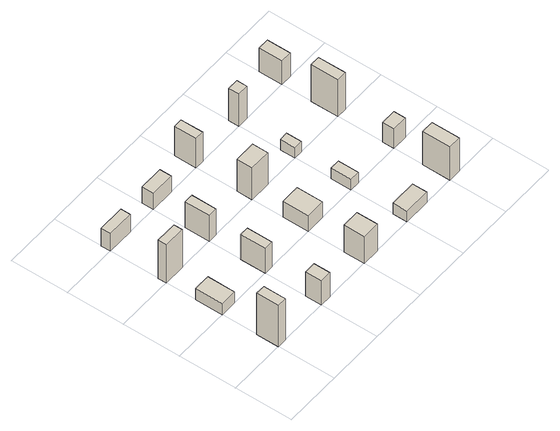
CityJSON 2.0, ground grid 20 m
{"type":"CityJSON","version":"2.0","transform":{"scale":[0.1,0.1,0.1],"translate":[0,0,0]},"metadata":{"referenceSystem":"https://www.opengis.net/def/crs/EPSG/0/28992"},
"CityObjects":{
"building1":{"type":"Building","attributes":{"roofType":"Flat","yearOfConstruction":1969,"function":"Residential","storeysAboveGround":5},"geometry":[{"type":"MultiSurface","lod":"1","boundaries":[[[0,1,2,3]],[[4,5,6,7]],[[3,2,5,4]],[[7,6,1,0]],[[4,7,0,3]],[[1,6,5,2]]]}]},
"building2":{"type":"Building","attributes":{"roofType":"Shed","yearOfConstruction":1976,"function":"Residential","storeysAboveGround":1},"geometry":[{"type":"MultiSurface","lod":"1","boundaries":[[[8,9,10,11]],[[12,13,14,15]],[[11,10,13,12]],[[15,14,9,8]],[[12,15,8,11]],[[9,14,13,10]]]}]},
"building3":{"type":"Building","attributes":{"roofType":"Flat","yearOfConstruction":1965,"function":"Residential","storeysAboveGround":5},"geometry":[{"type":"MultiSurface","lod":"1","boundaries":[[[16,17,18,19]],[[20,21,22,23]],[[19,18,21,20]],[[23,22,17,16]],[[20,23,16,19]],[[17,22,21,18]]]}]},
"building4":{"type":"Building","attributes":{"roofType":"Hipped","yearOfConstruction":1967,"function":"Residential","storeysAboveGround":3},"geometry":[{"type":"MultiSurface","lod":"1","boundaries":[[[24,25,26,27]],[[28,29,30,31]],[[27,26,29,28]],[[31,30,25,24]],[[28,31,24,27]],[[25,30,29,26]]]}]},
"building5":{"type":"Building","attributes":{"roofType":"Shed","yearOfConstruction":1990,"function":"Residential","storeysAboveGround":2},"geometry":[{"type":"MultiSurface","lod":"1","boundaries":[[[32,33,34,35]],[[36,37,38,39]],[[35,34,37,36]],[[39,38,33,32]],[[36,39,32,35]],[[33,38,37,34]]]}]},
"building6":{"type":"Building","attributes":{"roofType":"Hipped","yearOfConstruction":1959,"function":"Industrial","storeysAboveGround":3},"geometry":[{"type":"MultiSurface","lod":"1","boundaries":[[[40,41,42,43]],[[44,45,46,47]],[[43,42,45,44]],[[47,46,41,40]],[[44,47,40,43]],[[41,46,45,42]]]}]},
"building7":{"type":"Building","attributes":{"roofType":"Shed","yearOfConstruction":1948,"function":"Residential","storeysAboveGround":3},"geometry":[{"type":"MultiSurface","lod":"1","boundaries":[[[48,49,50,51]],[[52,53,54,55]],[[51,50,53,52]],[[55,54,49,48]],[[52,55,48,51]],[[49,54,53,50]]]}]},
"building8":{"type":"Building","attributes":{"roofType":"Flat","yearOfConstruction":2009,"function":"Residential","storeysAboveGround":2},"geometry":[{"type":"MultiSurface","lod":"1","boundaries":[[[56,57,58,59]],[[60,61,62,63]],[[59,58,61,60]],[[63,62,57,56]],[[60,63,56,59]],[[57,62,61,58]]]}]},
"building9":{"type":"Building","attributes":{"roofType":"Gabled","yearOfConstruction":1972,"function":"Residential","storeysAboveGround":3},"geometry":[{"type":"MultiSurface","lod":"1","boundaries":[[[64,65,66,67]],[[68,69,70,71]],[[67,66,69,68]],[[71,70,65,64]],[[68,71,64,67]],[[65,70,69,66]]]}]},
"building10":{"type":"Building","attributes":{"roofType":"Flat","yearOfConstruction":1947,"function":"Residential","storeysAboveGround":2},"geometry":[{"type":"MultiSurface","lod":"1","boundaries":[[[72,73,74,75]],[[76,77,78,79]],[[75,74,77,76]],[[79,78,73,72]],[[76,79,72,75]],[[73,78,77,74]]]}]},
"building11":{"type":"Building","attributes":{"roofType":"Flat","yearOfConstruction":1982,"function":"Residential","storeysAboveGround":4},"geometry":[{"type":"MultiSurface","lod":"1","boundaries":[[[80,81,82,83]],[[84,85,86,87]],[[83,82,85,84]],[[87,86,81,80]],[[84,87,80,83]],[[81,86,85,82]]]}]},
"building12":{"type":"Building","attributes":{"roofType":"Flat","yearOfConstruction":1989,"function":"Residential","storeysAboveGround":4},"geometry":[{"type":"MultiSurface","lod":"1","boundaries":[[[88,89,90,91]],[[92,93,94,95]],[[91,90,93,92]],[[95,94,89,88]],[[92,95,88,91]],[[89,94,93,90]]]}]},
"building13":{"type":"Building","attributes":{"roofType":"Shed","yearOfConstruction":1976,"function":"Residential","storeysAboveGround":1},"geometry":[{"type":"MultiSurface","lod":"1","boundaries":[[[96,97,98,99]],[[100,101,102,103]],[[99,98,101,100]],[[103,102,97,96]],[[100,103,96,99]],[[97,102,101,98]]]}]},
"building14":{"type":"Building","attributes":{"roofType":"Gabled","yearOfConstruction":1974,"function":"Residential","storeysAboveGround":1},"geometry":[{"type":"MultiSurface","lod":"1","boundaries":[[[104,105,106,107]],[[108,109,110,111]],[[107,106,109,108]],[[111,110,105,104]],[[108,111,104,107]],[[105,110,109,106]]]}]},
"building15":{"type":"Building","attributes":{"roofType":"Shed","yearOfConstruction":1972,"function":"Residential","storeysAboveGround":1},"geometry":[{"type":"MultiSurface","lod":"1","boundaries":[[[112,113,114,115]],[[116,117,118,119]],[[115,114,117,116]],[[119,118,113,112]],[[116,119,112,115]],[[113,118,117,114]]]}]},
"building16":{"type":"Building","attributes":{"roofType":"Flat","yearOfConstruction":1966,"function":"Residential","storeysAboveGround":4},"geometry":[{"type":"MultiSurface","lod":"1","boundaries":[[[120,121,122,123]],[[124,125,126,127]],[[123,122,125,124]],[[127,126,121,120]],[[124,127,120,123]],[[121,126,125,122]]]}]},
"building17":{"type":"Building","attributes":{"roofType":"Flat","yearOfConstruction":1998,"function":"Residential","storeysAboveGround":4},"geometry":[{"type":"MultiSurface","lod":"1","boundaries":[[[128,129,130,131]],[[132,133,134,135]],[[131,130,133,132]],[[135,134,129,128]],[[132,135,128,131]],[[129,134,133,130]]]}]},
"building18":{"type":"Building","attributes":{"roofType":"Shed","yearOfConstruction":1952,"function":"Industrial","storeysAboveGround":2},"geometry":[{"type":"MultiSurface","lod":"1","boundaries":[[[136,137,138,139]],[[140,141,142,143]],[[139,138,141,140]],[[143,142,137,136]],[[140,143,136,139]],[[137,142,141,138]]]}]},
"building19":{"type":"Building","attributes":{"roofType":"Flat","yearOfConstruction":1966,"function":"Industrial","storeysAboveGround":5},"geometry":[{"type":"MultiSurface","lod":"1","boundaries":[[[144,145,146,147]],[[148,149,150,151]],[[147,146,149,148]],[[151,150,145,144]],[[148,151,144,147]],[[145,150,149,146]]]}]},
"building20":{"type":"Building","attributes":{"roofType":"Hipped","yearOfConstruction":1998,"function":"Industrial","storeysAboveGround":3},"geometry":[{"type":"MultiSurface","lod":"1","boundaries":[[[152,153,154,155]],[[156,157,158,159]],[[155,154,157,156]],[[159,158,153,152]],[[156,159,152,155]],[[153,158,157,154]]]}]}
},
"vertices":[
[33,0,0],[33,0,174],[0,0,174],[0,0,0],[0,78,0],[0,78,174],[33,78,174],[33,78,0],
[57,200,0],[57,200,47],[0,200,47],[0,200,0],[0,296,0],[0,296,47],[57,296,47],[57,296,0],
[74,400,0],[74,400,161],[0,400,161],[0,400,0],[0,430,0],[0,430,161],[74,430,161],[74,430,0],
[240,0,0],[240,0,102],[200,0,102],[200,0,0],[200,57,0],[200,57,102],[240,57,102],[240,57,0],
[93,600,0],[93,600,74],[0,600,74],[0,600,0],[0,634,0],[0,634,74],[93,634,74],[93,634,0],
[231,200,0],[231,200,105],[200,200,105],[200,200,0],[200,288,0],[200,288,105],[231,288,105],[231,288,0],
[232,400,0],[232,400,109],[200,400,109],[200,400,0],[200,487,0],[200,487,109],[232,487,109],[232,487,0],
[284,600,0],[284,600,68],[200,600,68],[200,600,0],[200,641,0],[200,641,68],[284,641,68],[284,641,0],
[461,0,0],[461,0,113],[400,0,113],[400,0,0],[400,73,0],[400,73,113],[461,73,113],[461,73,0],
[467,200,0],[467,200,67],[400,200,67],[400,200,0],[400,291,0],[400,291,67],[467,291,67],[467,291,0],
[474,400,0],[474,400,134],[400,400,134],[400,400,0],[400,455,0],[400,455,134],[474,455,134],[474,455,0],
[431,600,0],[431,600,124],[400,600,124],[400,600,0],[400,678,0],[400,678,124],[431,678,124],[431,678,0],
[692,0,0],[692,0,45],[600,0,45],[600,0,0],[600,51,0],[600,51,45],[692,51,45],[692,51,0],
[634,200,0],[634,200,45],[600,200,45],[600,200,0],[600,272,0],[600,272,45],[634,272,45],[634,272,0],
[630,400,0],[630,400,44],[600,400,44],[600,400,0],[600,453,0],[600,453,44],[630,453,44],[630,453,0],
[638,600,0],[638,600,136],[600,600,136],[600,600,0],[600,637,0],[600,637,136],[638,637,136],[638,637,0],
[844,0,0],[844,0,140],[800,0,140],[800,0,0],[800,98,0],[800,98,140],[844,98,140],[844,98,0],
[853,200,0],[853,200,82],[800,200,82],[800,200,0],[800,241,0],[800,241,82],[853,241,82],[853,241,0],
[835,400,0],[835,400,155],[800,400,155],[800,400,0],[800,496,0],[800,496,155],[835,496,155],[835,496,0],
[839,600,0],[839,600,100],[800,600,100],[800,600,0],[800,682,0],[800,682,100],[839,682,100],[839,682,0]
]}
